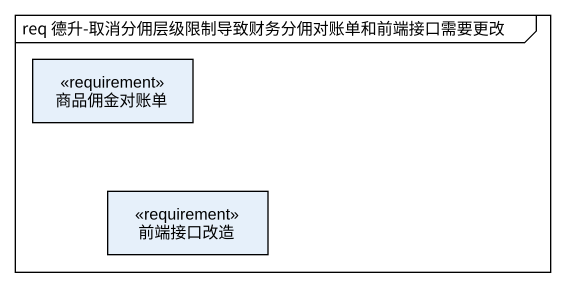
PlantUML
@startuml
mainframe req 德升-取消分佣层级限制导致财务分佣对账单和前端接口需要更改
hide circle
hide empty members
class 商品佣金对账单 <<requirement>>
class 前端接口改造 <<requirement>>
@enduml
